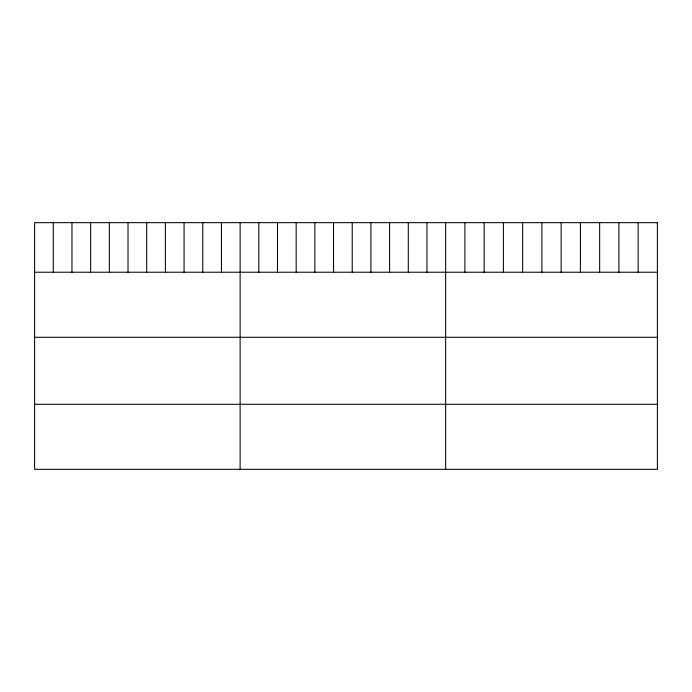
<?xml version="1.0" encoding="UTF-8"?>
<svg xmlns="http://www.w3.org/2000/svg" width="692" height="692" viewBox="0 0 692 692"><rect width="100%" height="100%" fill="white"/><g stroke="black" fill="none" stroke-linecap="round" stroke-linejoin="round"><path stroke-width="1.04" d="M34.6 272.224L657.4 272.224M34.6 337.272L657.4 337.272M34.6 404.292L657.4 404.292M638.154 222.66L638.154 272.224M618.899 222.66L618.899 272.224M599.653 222.66L599.653 272.224M580.398 222.66L580.398 272.224M561.151 222.66L561.151 272.224M541.897 222.66L541.897 272.224M522.65 222.66L522.65 272.224M503.395 222.66L503.395 272.224M484.149 222.66L484.149 272.224M464.894 222.66L464.894 272.224M445.648 222.66L445.648 469.34M426.964 222.66L426.964 272.224M408.28 222.66L408.28 272.224M389.596 222.66L389.596 272.224M370.912 222.66L370.912 272.224M352.228 222.66L352.228 272.224M333.544 222.66L333.544 272.224M314.86 222.66L314.86 272.224M296.176 222.66L296.176 272.224M277.492 222.66L277.492 272.224M258.808 222.66L258.808 272.224M240.124 222.66L240.124 469.34M221.44 222.66L221.44 272.224M202.756 222.66L202.756 272.224M184.072 222.66L184.072 272.224M165.388 222.66L165.388 272.224M146.704 222.66L146.704 272.224M128.02 222.66L128.02 272.224M109.336 222.66L109.336 272.224M90.652 222.66L90.652 272.224M71.968 222.66L71.968 272.224M53.284 222.66L53.284 272.224M657.4 222.66L34.6 222.66L34.6 469.34L657.4 469.34L657.4 222.66"/></g></svg>
